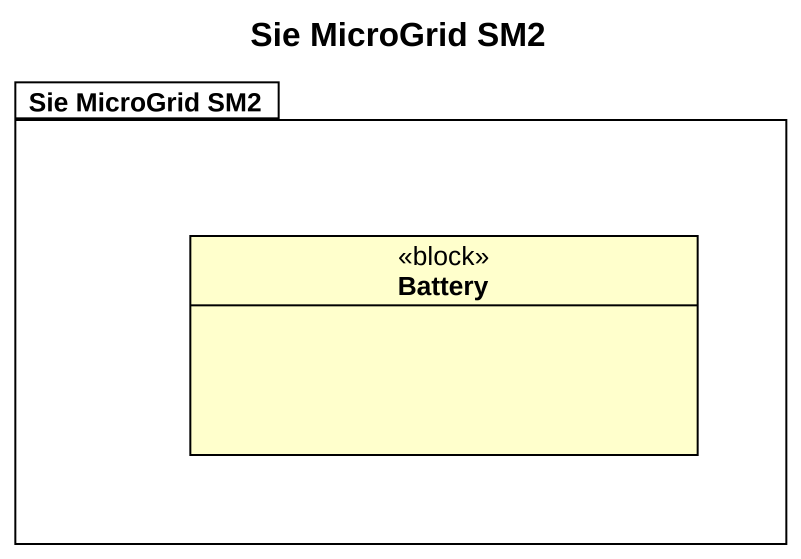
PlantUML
@startuml
title Sie MicroGrid SM2
hide circle
hide empty members
package "Sie MicroGrid SM2" as Sie_MicroGrid_SM2 {
  class Battery <<block>>
}
@enduml
